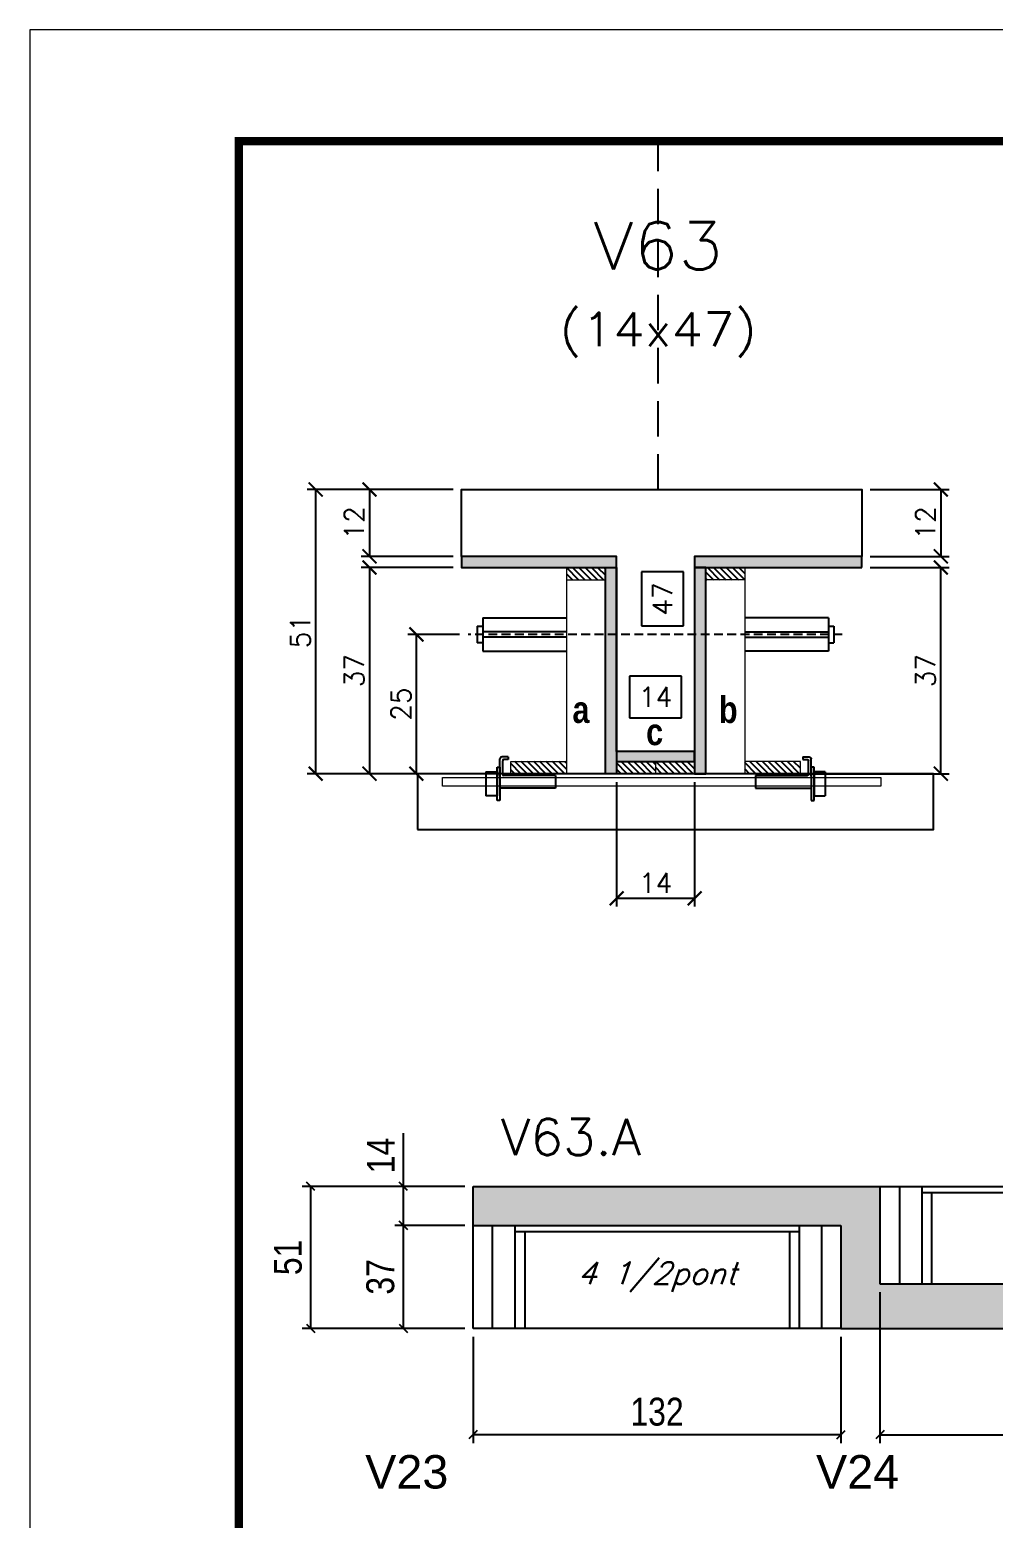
# Model space of a CAD drawing. Extents: x 0 to 6325, y 5574 to 19307.
# Drawn here: x 3170 to 3516, y 14130 to 14664 of the extents above; entities that cross this region are included whole.
import ezdxf
from ezdxf.enums import TextEntityAlignment as Align

# ---------------------------------------------------------------- set-up
doc = ezdxf.new("R2010")
doc.units = 0
doc.linetypes.add('DASHED', pattern=[0.75, 0.5, -0.25])
doc.linetypes.add('HIDDEN', pattern=[9.525, 6.35, -3.175])
for name, color, linetype in [('1', 1, 'Continuous'), ('5', 5, 'Continuous'), ('barrote', 251, 'Continuous'), ('COTA', 241, 'Continuous'), ('Cota Seção (2x)', 4, 'Continuous'), ('detalhes', 4, 'Continuous'), ('Hachura', 253, 'Continuous'), ('Painéis', 200, 'Continuous'), ('presilha', 1, 'Continuous'), ('SARR_2.2x7', 40, 'Continuous'), ('SARR_3.5x7', 81, 'Continuous'), ('TENSOR', 3, 'Continuous'), ('texto', 7, 'Continuous'), ('Texto de Titulo', 7, 'Continuous'), ('Texto Qtd Sarr', 242, 'Continuous')]:
    doc.layers.add(name, color=color, linetype=linetype)
for name, color, linetype, lineweight in [('CONCRETO', 251, 'Continuous', 25), ('Folhas', 255, 'Continuous', 9), ('Madeira', 126, 'Continuous', 18), ('SARRAFO DE PRESSAO', 251, 'DASHED', 9), ('SCO-___-LAJ', 2, 'Continuous', 0), ('Texto Seção', 7, 'Continuous', 15)]:
    doc.layers.add(name, color=color, linetype=linetype, lineweight=lineweight)
doc.styles.add('COTA TECNICA', font='techl___.ttf', dxfattribs={"height": 10})
doc.styles.add('REGUA-120', font='ROMANS.shx', dxfattribs={"height": 15})
doc.styles.add('Romans', font='romans.shx')
doc.styles.get("Standard").update_dxf_attribs({"font": 'arial.ttf'})
doc.styles.add('TECNICA', font='techb___.ttf', dxfattribs={"height": 10})
doc.dimstyles.new('Cota Seção (2x)', dxfattribs={"dimtxt": 7, "dimasz": 5, "dimexe": 3, "dimexo": 3, "dimgap": 2, "dimtad": 3, "dimdec": 1, "dimlfac": 0.5, "dimzin": 12, "dimdsep": 46, "dimtxsty": 'Romans', "dimblk": 'ARCHTICK', "dimcen": 0, "dimclrd": 4, "dimclre": 4, "dimclrt": 1, "dimadec": 1, "dimazin": 3, "dimtfac": 1, "dimtdec": 1, "dimtmove": 0, "dimatfit": 3, "dimldrblk": 'OBLIQUE', "dimfxl": 1, "dimtolj": 1, "dimtzin": 12, "dimarcsym": 0})
doc.dimstyles.new('Cota Seção interna', dxfattribs={"dimtxt": 7, "dimasz": 6, "dimexe": 0.18, "dimexo": 2, "dimgap": -4, "dimtad": 3, "dimdec": 1, "dimlfac": 0.5, "dimzin": 12, "dimdsep": 46, "dimtxsty": 'Romans', "dimblk": 'ARCHTICK', "dimcen": 0.09, "dimse1": 1, "dimse2": 1, "dimsd1": 1, "dimsd2": 1, "dimclrd": 180, "dimclre": 5, "dimclrt": 1, "dimadec": 0, "dimazin": 3, "dimtfac": 1, "dimtdec": 1, "dimtofl": 0, "dimtmove": 0, "dimatfit": 3, "dimldrblk": 'ARCHTICK', "dimfxl": 1, "dimtolj": 1, "dimtzin": 0, "dimarcsym": 0})
doc.dimstyles.new('PAINEL', dxfattribs={"dimtxt": 10, "dimasz": 3, "dimexe": 3, "dimexo": 3, "dimgap": 3, "dimtad": 1, "dimdec": 1, "dimzin": 12, "dimdsep": 46, "dimtxsty": 'COTA TECNICA', "dimblk1": 'OBLIQUE', "dimblk2": 'OBLIQUE', "dimsah": 1, "dimcen": 0.9, "dimclrd": 4, "dimclre": 4, "dimclrt": 240, "dimadec": 1, "dimazin": 3, "dimtfac": 1, "dimtdec": 1, "dimtmove": 0, "dimatfit": 3, "dimfxl": 1, "dimtolj": 1, "dimtzin": 12, "dimarcsym": 0})
pattern_1 = [(315, (26327.1965, 6167.631), (1.12253202, 1.12253202), [])]

# ---------------------------------------------------------------- blocks, each defined once
blk = doc.blocks.new('9999999999')
at = {"layer": 'Folhas'}
blk.add_lwpolyline([(98138.98, 34190.21), (99623.98, 34190.21), (99623.98, 35240.21), (98138.98, 35240.21)], close=True, dxfattribs=at)
at = {"layer": 'Folhas', "color": 30, "const_width": 3}
blk.add_lwpolyline([(98213.98, 34230.21), (99583.98, 34230.21), (99583.98, 35200.21), (98213.98, 35200.21)], close=True, dxfattribs=at)
blk = doc.blocks.new('titulo1')
at = {"layer": 'Defpoints', "color": 252, "linetype": 'HIDDEN', "ltscale": 2}
blk.add_line((0, 0), (0, 125), dxfattribs=at)
at = {"layer": 'Defpoints', "style": 'Romans', "oblique": 15}
blk.add_attdef('FOLHA', text='', height=10, dxfattribs=at).set_placement((0, 15.58), align=Align.MIDDLE_CENTER)
at = {"layer": 'Texto Qtd Sarr', "color": 3, "style": 'Romans', "oblique": 15}
for tag, height, p in [('TITULO', 17, (0, 71.45)), ('SEÇÃO', 12, (0, 41.55))]:
    blk.add_attdef(tag, text='', height=height, dxfattribs=at).set_placement(p, align=Align.MIDDLE_CENTER)
blk = doc.blocks.new('_ArchTick')
at = {"color": 0, "linetype": 'ByBlock', "const_width": 0.15}
blk.add_lwpolyline([(-0.5, -0.5), (0.5, 0.5)], dxfattribs=at)
blk = doc.blocks.new('*D2960')
at = {"layer": 'COTA', "color": 4, "lineweight": -2, "transparency": 16777216}
for p, q in [((3471.58, 14499.27), (3499.95, 14499.27)), ((3496.95, 14499.27), (3496.95, 14475.27)), ((3471.58, 14475.27), (3499.95, 14475.27))]:
    blk.add_line(p, q, dxfattribs=at)
at = {"layer": 'Defpoints', "color": 0, "transparency": 16777216}
for p in [(3468.58, 14499.27), (3468.58, 14475.27), (3496.95, 14475.27)]:
    blk.add_point(p, dxfattribs=at)
at = {"layer": 'COTA', "color": 4, "lineweight": -2, "transparency": 16777216, "xscale": 5, "yscale": 5, "zscale": 5}
for p, rotation in [((3496.95, 14499.27), 90), ((3496.95, 14475.27), 270)]:
    blk.add_blockref('_ArchTick', p, dxfattribs=dict(at, rotation=rotation))
at = {"layer": 'COTA', "color": 1, "transparency": 16777216, "insert": (3491.45, 14487.27), "char_height": 7, "attachment_point": 5, "rotation": 90, "style": 'Romans'}
blk.add_mtext('\\A1;12', dxfattribs=at)
blk = doc.blocks.new('_Oblique')
at = {"layer": '1', "color": 0, "lineweight": -2}
blk.add_line((-0.5, -0.5), (0.5, 0.5), dxfattribs=at)
blk = doc.blocks.new('*D2961')
at = {"layer": 'COTA', "color": 4, "lineweight": -2, "transparency": 16777216}
for p, q in [((3321.98, 14499.27), (3269.6, 14499.27)), ((3272.6, 14397.27), (3272.6, 14499.27)), ((3343.98, 14397.27), (3269.6, 14397.27))]:
    blk.add_line(p, q, dxfattribs=at)
at = {"layer": 'Defpoints', "color": 0, "transparency": 16777216}
for p in [(3272.6, 14499.27), (3324.98, 14499.27), (3346.98, 14397.27)]:
    blk.add_point(p, dxfattribs=at)
at = {"layer": 'COTA', "color": 4, "lineweight": -2, "transparency": 16777216, "xscale": 5, "yscale": 5, "zscale": 5}
for p, rotation in [((3272.6, 14499.27), 90), ((3272.6, 14397.27), 270)]:
    blk.add_blockref('_ArchTick', p, dxfattribs=dict(at, rotation=rotation))
at = {"layer": 'COTA', "color": 1, "transparency": 16777216, "insert": (3267.1, 14448.27), "char_height": 7, "attachment_point": 5, "rotation": 90, "style": 'Romans'}
blk.add_mtext('\\A1;51', dxfattribs=at)
blk = doc.blocks.new('*D2962')
at = {"layer": 'COTA', "color": 4, "lineweight": -2, "transparency": 16777216}
for p, q in [((3471.58, 14471.27), (3499.95, 14471.27)), ((3496.95, 14397.27), (3496.95, 14471.27)), ((3445.18, 14397.27), (3499.95, 14397.27))]:
    blk.add_line(p, q, dxfattribs=at)
at = {"layer": 'Defpoints', "color": 0, "transparency": 16777216}
for p in [(3468.58, 14471.27), (3496.95, 14471.27), (3442.18, 14397.27)]:
    blk.add_point(p, dxfattribs=at)
at = {"layer": 'COTA', "color": 4, "lineweight": -2, "transparency": 16777216, "xscale": 5, "yscale": 5, "zscale": 5}
for p, rotation in [((3496.95, 14471.27), 90), ((3496.95, 14397.27), 270)]:
    blk.add_blockref('_ArchTick', p, dxfattribs=dict(at, rotation=rotation))
at = {"layer": 'COTA', "color": 1, "transparency": 16777216, "insert": (3491.45, 14434.27), "char_height": 7, "attachment_point": 5, "rotation": 90, "style": 'Romans'}
blk.add_mtext('\\A1;37', dxfattribs=at)
blk = doc.blocks.new('*D2963')
at = {"layer": 'Cota Seção (2x)', "color": 180, "lineweight": -2, "transparency": 16777216}
for p, q in [((3404.58, 14469.68), (3389.58, 14469.68)), ((3389.58, 14469.68), (3389.58, 14450.34)), ((3404.58, 14450.34), (3404.58, 14469.68)), ((3389.58, 14450.34), (3404.58, 14450.34))]:
    blk.add_line(p, q, dxfattribs=at)
at = {"layer": 'Defpoints', "color": 0, "transparency": 16777216}
for p in [(3408.58, 14499.27), (3408.58, 14499.27), (3408.58, 14405.27)]:
    blk.add_point(p, dxfattribs=at)
at = {"layer": 'Cota Seção (2x)', "color": 1, "transparency": 16777216, "insert": (3397.08, 14460.01), "char_height": 7, "attachment_point": 5, "rotation": 90, "style": 'Romans'}
blk.add_mtext('\\A1;47', dxfattribs=at)
blk = doc.blocks.new('*D2964')
at = {"layer": 'COTA', "color": 4, "lineweight": -2, "transparency": 16777216}
for p, q in [((3321.98, 14499.27), (3288.92, 14499.27)), ((3291.92, 14499.27), (3291.92, 14475.27)), ((3321.98, 14475.27), (3288.92, 14475.27))]:
    blk.add_line(p, q, dxfattribs=at)
at = {"layer": 'Defpoints', "color": 0, "transparency": 16777216}
for p in [(3324.98, 14499.27), (3291.92, 14475.27), (3324.98, 14475.27)]:
    blk.add_point(p, dxfattribs=at)
at = {"layer": 'COTA', "color": 4, "lineweight": -2, "transparency": 16777216, "xscale": 5, "yscale": 5, "zscale": 5}
for p, rotation in [((3291.92, 14499.27), 90), ((3291.92, 14475.27), 270)]:
    blk.add_blockref('_ArchTick', p, dxfattribs=dict(at, rotation=rotation))
at = {"layer": 'COTA', "color": 1, "transparency": 16777216, "insert": (3286.42, 14487.27), "char_height": 7, "attachment_point": 5, "rotation": 90, "style": 'Romans'}
blk.add_mtext('\\A1;12', dxfattribs=at)
blk = doc.blocks.new('*D2965')
at = {"layer": 'COTA', "color": 4, "lineweight": -2, "transparency": 16777216}
for p, q in [((3321.98, 14471.27), (3288.92, 14471.27)), ((3291.92, 14471.27), (3291.92, 14397.27)), ((3343.98, 14397.27), (3288.92, 14397.27))]:
    blk.add_line(p, q, dxfattribs=at)
at = {"layer": 'Defpoints', "color": 0, "transparency": 16777216}
for p in [(3324.98, 14471.27), (3291.92, 14397.27), (3346.98, 14397.27)]:
    blk.add_point(p, dxfattribs=at)
at = {"layer": 'COTA', "color": 4, "lineweight": -2, "transparency": 16777216, "xscale": 5, "yscale": 5, "zscale": 5}
for p, rotation in [((3291.92, 14471.27), 90), ((3291.92, 14397.27), 270)]:
    blk.add_blockref('_ArchTick', p, dxfattribs=dict(at, rotation=rotation))
at = {"layer": 'COTA', "color": 1, "transparency": 16777216, "insert": (3286.42, 14434.27), "char_height": 7, "attachment_point": 5, "rotation": 90, "style": 'Romans'}
blk.add_mtext('\\A1;37', dxfattribs=at)
blk = doc.blocks.new('PRESILHA METÁLICA 1')
at = {"layer": 'presilha'}
for p, q in [((7.5, 10.64), (7.5, 19.86)), ((12, 21), (8.64, 21)), ((9, 11.57), (9, 18.93)), ((12, 19.5), (9.57, 19.5)), ((12, 21), (12, 19.5)), ((0, 13), (6, 13)), ((0, 13), (0, 0)), ((6, 15.5), (7.5, 15.5)), ((6, -2.5), (6, 15.5)), ((6, 13), (6, 0)), ((7.5, 15.5), (7.5, -2.5)), ((37.5, 11), (9.57, 11)), ((37.5, 11), (37.5, 4.1)), ((6, 0), (0, 0)), ((37.5, 4.1), (7.5, 4.1)), ((7.5, -2.5), (6, -2.5))]:
    blk.add_line(p, q, dxfattribs=at)
for centre, radius, start, end in [((8.64, 19.86), 1.14, 90, 180), ((9.57, 18.93), 0.57, 90, 180), ((9.57, 11.57), 0.57, 180, 270)]:
    blk.add_arc(centre, radius, start, end, dxfattribs=at)
blk = doc.blocks.new('*D2966')
at = {"layer": 'COTA', "color": 4, "lineweight": -2, "transparency": 16777216}
for p, q in [((3380.58, 14394.27), (3380.58, 14349.55)), ((3408.58, 14394.27), (3408.58, 14349.55)), ((3380.58, 14352.55), (3408.58, 14352.55))]:
    blk.add_line(p, q, dxfattribs=at)
at = {"layer": 'Defpoints', "color": 0, "transparency": 16777216}
for p in [(3380.58, 14397.27), (3408.58, 14397.27), (3408.58, 14352.55)]:
    blk.add_point(p, dxfattribs=at)
at = {"layer": 'COTA', "color": 4, "lineweight": -2, "transparency": 16777216, "xscale": 5, "yscale": 5, "zscale": 5, "rotation": 180}
blk.add_blockref('_ArchTick', (3380.58, 14352.55), dxfattribs=at)
at = {"layer": 'COTA', "color": 4, "lineweight": -2, "transparency": 16777216, "xscale": 5, "yscale": 5, "zscale": 5}
blk.add_blockref('_ArchTick', (3408.58, 14352.55), dxfattribs=at)
at = {"layer": 'COTA', "color": 1, "transparency": 16777216, "insert": (3394.58, 14358.05), "char_height": 7, "attachment_point": 5, "style": 'Romans'}
blk.add_mtext('\\A1;14', dxfattribs=at)
blk = doc.blocks.new('*D2967')
at = {"layer": 'Cota Seção (2x)', "color": 180, "lineweight": -2, "transparency": 16777216}
for p, q in [((3403.91, 14432.27), (3385.24, 14432.27)), ((3385.24, 14432.27), (3385.24, 14417.27)), ((3403.91, 14417.27), (3403.91, 14432.27)), ((3385.24, 14417.27), (3403.91, 14417.27))]:
    blk.add_line(p, q, dxfattribs=at)
at = {"layer": 'Defpoints', "color": 0, "transparency": 16777216}
for p in [(3380.58, 14413.27), (3408.58, 14413.27), (3408.58, 14413.27)]:
    blk.add_point(p, dxfattribs=at)
at = {"layer": 'Cota Seção (2x)', "color": 1, "transparency": 16777216, "insert": (3394.58, 14424.77), "char_height": 7, "attachment_point": 5, "style": 'Romans'}
blk.add_mtext('\\A1;14', dxfattribs=at)
blk = doc.blocks.new('*D4128')
at = {"layer": 'COTA', "color": 4, "lineweight": -2, "transparency": 16777216}
for p, q in [((3329.1, 14195.16), (3329.1, 14157.01)), ((3461.1, 14195.16), (3461.1, 14157.01)), ((3461.1, 14160.01), (3329.1, 14160.01))]:
    blk.add_line(p, q, dxfattribs=at)
at = {"layer": 'Defpoints', "color": 0, "transparency": 16777216}
for p in [(3329.1, 14198.16), (3461.1, 14198.16), (3329.1, 14160.01)]:
    blk.add_point(p, dxfattribs=at)
at = {"layer": 'COTA', "color": 4, "lineweight": -2, "transparency": 16777216, "xscale": 3, "yscale": 3, "zscale": 3, "rotation": 180}
blk.add_blockref('_Oblique', (3329.1, 14160.01), dxfattribs=at)
at = {"layer": 'COTA', "color": 4, "lineweight": -2, "transparency": 16777216, "xscale": 3, "yscale": 3, "zscale": 3}
blk.add_blockref('_Oblique', (3461.1, 14160.01), dxfattribs=at)
at = {"layer": 'COTA', "color": 240, "transparency": 16777216, "insert": (3395.1, 14168.23), "char_height": 10, "attachment_point": 5, "style": 'COTA TECNICA'}
blk.add_mtext('\\A1;132', dxfattribs=at)
blk = doc.blocks.new('*D4129')
at = {"layer": 'COTA', "color": 4, "lineweight": -2, "transparency": 16777216}
for p, q in [((3326.1, 14235.16), (3301.06, 14235.16)), ((3304.06, 14198.16), (3304.06, 14235.16)), ((3326.1, 14198.16), (3301.06, 14198.16))]:
    blk.add_line(p, q, dxfattribs=at)
at = {"layer": 'Defpoints', "color": 0, "transparency": 16777216}
for p in [(3304.06, 14235.16), (3329.1, 14235.16), (3329.1, 14198.16)]:
    blk.add_point(p, dxfattribs=at)
at = {"layer": 'COTA', "color": 4, "lineweight": -2, "transparency": 16777216, "xscale": 3, "yscale": 3, "zscale": 3}
for p, rotation in [((3304.06, 14235.16), 90), ((3304.06, 14198.16), 270)]:
    blk.add_blockref('_Oblique', p, dxfattribs=dict(at, rotation=rotation))
at = {"layer": 'COTA', "color": 240, "transparency": 16777216, "insert": (3295.84, 14216.66), "char_height": 10, "attachment_point": 5, "rotation": 90, "style": 'COTA TECNICA'}
blk.add_mtext('\\A1;37', dxfattribs=at)
blk = doc.blocks.new('*D4130')
at = {"layer": 'COTA', "color": 4, "lineweight": -2, "transparency": 16777216}
for p, q in [((3304.06, 14249.16), (3304.06, 14268.27)), ((3326.1, 14249.16), (3301.06, 14249.16)), ((3304.06, 14235.16), (3304.06, 14249.16)), ((3326.1, 14235.16), (3301.06, 14235.16))]:
    blk.add_line(p, q, dxfattribs=at)
at = {"layer": 'Defpoints', "color": 0, "transparency": 16777216}
for p in [(3304.06, 14249.16), (3329.1, 14249.16), (3329.1, 14235.16)]:
    blk.add_point(p, dxfattribs=at)
at = {"layer": 'COTA', "color": 4, "lineweight": -2, "transparency": 16777216, "xscale": 3, "yscale": 3, "zscale": 3}
for p, rotation in [((3304.06, 14249.16), 90), ((3304.06, 14235.16), 270)]:
    blk.add_blockref('_Oblique', p, dxfattribs=dict(at, rotation=rotation))
at = {"layer": 'COTA', "color": 240, "transparency": 16777216, "insert": (3295.99, 14260.22), "char_height": 10, "attachment_point": 5, "rotation": 90, "style": 'COTA TECNICA'}
blk.add_mtext('\\A1;14', dxfattribs=at)
blk = doc.blocks.new('*D2968')
at = {"layer": 'COTA', "color": 4, "lineweight": -2, "transparency": 16777216}
for p, q in [((3326.1, 14249.16), (3267.78, 14249.16)), ((3270.78, 14249.16), (3270.78, 14198.16)), ((3326.1, 14198.16), (3267.78, 14198.16))]:
    blk.add_line(p, q, dxfattribs=at)
at = {"layer": 'Defpoints', "color": 0, "transparency": 16777216}
for p in [(3329.1, 14249.16), (3270.78, 14198.16), (3329.1, 14198.16)]:
    blk.add_point(p, dxfattribs=at)
at = {"layer": 'COTA', "color": 4, "lineweight": -2, "transparency": 16777216, "xscale": 3, "yscale": 3, "zscale": 3}
for p, rotation in [((3270.78, 14249.16), 90), ((3270.78, 14198.16), 270)]:
    blk.add_blockref('_Oblique', p, dxfattribs=dict(at, rotation=rotation))
at = {"layer": 'COTA', "color": 240, "transparency": 16777216, "insert": (3262.67, 14223.66), "char_height": 10, "attachment_point": 5, "rotation": 90, "style": 'COTA TECNICA'}
blk.add_mtext('\\A1;51', dxfattribs=at)
blk = doc.blocks.new('*D4138')
at = {"layer": 'COTA', "color": 4, "lineweight": -2, "transparency": 16777216}
for p, q in [((3475.1, 14211.16), (3475.1, 14157.01)), ((3640.62, 14211.16), (3640.62, 14157.01)), ((3475.1, 14160.01), (3640.62, 14160.01))]:
    blk.add_line(p, q, dxfattribs=at)
at = {"layer": 'Defpoints', "color": 0, "transparency": 16777216}
for p in [(3475.1, 14214.16), (3640.62, 14214.16), (3640.62, 14160.01)]:
    blk.add_point(p, dxfattribs=at)
at = {"layer": 'COTA', "color": 4, "lineweight": -2, "transparency": 16777216, "xscale": 3, "yscale": 3, "zscale": 3, "rotation": 180}
blk.add_blockref('_Oblique', (3475.1, 14160.01), dxfattribs=at)
at = {"layer": 'COTA', "color": 4, "lineweight": -2, "transparency": 16777216, "xscale": 3, "yscale": 3, "zscale": 3}
blk.add_blockref('_Oblique', (3640.62, 14160.01), dxfattribs=at)
at = {"layer": 'COTA', "color": 240, "transparency": 16777216, "insert": (3557.86, 14168.12), "char_height": 10, "attachment_point": 5, "style": 'COTA TECNICA'}
blk.add_mtext('\\A1;165.5', dxfattribs=at)
blk = doc.blocks.new('*D4154')
at = {"layer": 'COTA', "color": 4, "lineweight": -2, "transparency": 16777216}
for p, q in [((3324.27, 14447.24), (3305.72, 14447.24)), ((3308.72, 14447.24), (3308.72, 14397.27)), ((3324.27, 14397.27), (3305.72, 14397.27))]:
    blk.add_line(p, q, dxfattribs=at)
at = {"layer": 'Defpoints', "color": 0, "transparency": 16777216}
for p in [(3327.27, 14447.24), (3308.72, 14397.27), (3327.27, 14397.27)]:
    blk.add_point(p, dxfattribs=at)
at = {"layer": 'COTA', "color": 4, "lineweight": -2, "transparency": 16777216, "xscale": 5, "yscale": 5, "zscale": 5}
for p, rotation in [((3308.72, 14447.24), 90), ((3308.72, 14397.27), 270)]:
    blk.add_blockref('_ArchTick', p, dxfattribs=dict(at, rotation=rotation))
at = {"layer": 'COTA', "color": 1, "transparency": 16777216, "insert": (3303.22, 14422.26), "char_height": 7, "attachment_point": 5, "rotation": 90, "style": 'Romans'}
blk.add_mtext('\\A1;25', dxfattribs=at)

msp = doc.modelspace()

# ---------------------------------------------------------------- hatches: boundary and pattern name
at = {"layer": 'COTA'}
h = msp.add_hatch(dxfattribs=at)
h.set_pattern_fill('AR-CONC', color=256, scale=0.03)
h.set_pattern_definition([(50, (-1697.5834, 6891.4506), (5.46554, -0.4781726), [0.5715, -6.2865]), (355, (-1697.5834, 6891.4506), (-1.0573026, 5.7317054), [0.4572, -5.0292175]), (100.451445, (-1697.128, 6891.411), (4.4082374, 5.2535326), [0.4857003, -5.3427073]), (46.1842, (-1697.5834, 6892.9746), (8.132371, -1.26127), [0.85725, -9.42975]), (96.63556, (-1696.906, 6892.8695), (7.122124, 7.422784), [0.728551, -8.014068]), (351.18415, (-1697.583, 6892.975), (7.122124, 7.422784), [0.685799, -7.543792]), (21, (-1696.8214, 6892.5936), (4.5484317, -3.067956), [0.5715, -6.2865]), (326, (-1696.8214, 6892.5936), (1.854061, 5.525639), [0.4572, -5.0292]), (71.451445, (-1696.4424, 6892.338), (6.4024926, 2.457683), [0.4857003, -5.342698]), (37.5, (-1697.5834, 6891.4506), (0.0926581, 2.53665117), [0, -4.96824, 0, -5.1054, 0, -5.04825]), (7.5, (-1697.5834, 6891.4506), (2.0045899, 3.00541724), [0, -2.91084, 0, -4.85394, 0, -1.92405]), (327.5, (-1699.2827, 6891.4506), (4.06771786, -0.1718623), [0, -1.905, 0, -5.9436, 0, -7.8867]), (317.5, (-1700.0447, 6891.4506), (4.4438754, 0.7627947), [0, -2.4765, 0, -3.94716, 0, -5.6007])])
h.paths.add_polyline_path([(3662.62, 14235.16), (3733.52, 14235.16), (3733.52, 14249.16), (3640.62, 14249.16), (3640.62, 14214.16), (3475.1, 14214.16), (3475.1, 14249.16), (3329.1, 14249.16), (3329.1, 14235.16), (3461.1, 14235.16), (3461.1, 14198.16), (3662.62, 14198.16)])
at = {"layer": 'Hachura'}
h = msp.add_hatch(color=256, dxfattribs=at)
h.dxf.hatch_style = 1
h.paths.add_polyline_path([(3380.58, 14471.27), (3380.58, 14475.27), (3324.98, 14475.27), (3324.98, 14471.27)])
h = msp.add_hatch(color=256, dxfattribs=at)
h.dxf.hatch_style = 1
h.paths.add_polyline_path([(3468.58, 14471.27), (3468.58, 14475.27), (3408.58, 14475.27), (3408.58, 14471.27)])
h = msp.add_hatch(dxfattribs=at)
h.set_pattern_fill('ANSI31', color=256, scale=0.5, angle=270, style=0)
h.set_pattern_definition([(315, (26337.1965, 6163.631), (1.12253202, 1.12253202), [])])
h.paths.add_polyline_path([(3376.58, 14466.87), (3376.58, 14471.27), (3362.58, 14471.27), (3362.58, 14466.87)])
h = msp.add_hatch(color=256, dxfattribs=at)
h.dxf.hatch_style = 1
h.paths.add_polyline_path([(3376.58, 14471.27), (3380.58, 14471.27), (3380.58, 14397.27), (3376.58, 14397.27)])
h = msp.add_hatch(color=256, dxfattribs=at)
h.dxf.hatch_style = 1
h.paths.add_polyline_path([(3412.58, 14471.27), (3408.58, 14471.27), (3408.58, 14397.27), (3412.58, 14397.27)])
h = msp.add_hatch(dxfattribs=at)
h.set_pattern_fill('ANSI31', color=256, scale=0.5, angle=270, style=0)
h.set_pattern_definition([(315, (26327.1965, 6163.631), (1.12253202, 1.12253202), [])])
h.paths.add_polyline_path([(3412.58, 14466.87), (3412.58, 14471.27), (3426.58, 14471.27), (3426.58, 14466.87)])
h = msp.add_hatch(color=256, dxfattribs=at)
h.dxf.hatch_style = 1
h.paths.add_polyline_path([(3408.58, 14401.67), (3408.58, 14405.27), (3380.58, 14405.27), (3380.58, 14401.67)])
h = msp.add_hatch(dxfattribs=at)
h.set_pattern_fill('ANSI31', color=256, scale=0.5, angle=270, style=0)
h.set_pattern_definition([(315, (26337.1965, 6167.631), (1.12253202, 1.12253202), [])])
h.paths.add_polyline_path([(3342.58, 14397.27), (3342.58, 14401.67), (3362.58, 14401.67), (3362.58, 14397.27)])
h = msp.add_hatch(dxfattribs=at)
h.set_pattern_fill('ANSI31', color=256, scale=0.5, angle=270, style=0)
h.set_pattern_definition([(315, (26337.1965, 6167.631), (1.12253202, 1.12253202), [])])
h.paths.add_polyline_path([(3380.58, 14397.27), (3380.58, 14401.67), (3394.58, 14401.67), (3394.58, 14397.27)])
h = msp.add_hatch(dxfattribs=at)
h.set_pattern_fill('ANSI31', color=256, scale=0.5, angle=270, style=0)
h.set_pattern_definition(pattern_1)
h.paths.add_polyline_path([(3408.58, 14397.27), (3408.58, 14401.67), (3394.58, 14401.67), (3394.58, 14397.27)])
h = msp.add_hatch(dxfattribs=at)
h.set_pattern_fill('ANSI31', color=256, scale=0.5, angle=270, style=0)
h.set_pattern_definition(pattern_1)
h.paths.add_polyline_path([(3446.58, 14397.27), (3446.58, 14401.67), (3426.58, 14401.67), (3426.58, 14397.27)])

# ---------------------------------------------------------------- linework, layer by layer
at = {"ltscale": 3}
for p, q in [((3332.58, 14453.24), (3332.58, 14441.24)), ((3332.58, 14453.24), (3362.58, 14453.24)), ((3456.58, 14453.24), (3426.58, 14453.24)), ((3456.58, 14453.24), (3456.58, 14441.24)), ((3330.58, 14450.24), (3330.58, 14444.24)), ((3330.58, 14450.24), (3332.58, 14450.24)), ((3362.58, 14448.24), (3332.58, 14448.24)), ((3362.58, 14446.24), (3332.58, 14446.24)), ((3426.58, 14448.24), (3456.58, 14448.24)), ((3426.58, 14446.24), (3456.58, 14446.24)), ((3456.58, 14450.24), (3458.58, 14450.24)), ((3458.58, 14450.24), (3458.58, 14444.24)), ((3332.58, 14444.24), (3330.58, 14444.24)), ((3332.58, 14441.24), (3362.58, 14441.24)), ((3456.58, 14441.24), (3426.58, 14441.24)), ((3456.58, 14444.24), (3458.58, 14444.24))]:
    msp.add_line(p, q, dxfattribs=at)
at = {"layer": 'barrote'}
msp.add_lwpolyline([(3309.12, 14377.27), (3494.3, 14377.27), (3494.3, 14397.27), (3309.12, 14397.27)], close=True, dxfattribs=at)
at = {"layer": 'CONCRETO'}
msp.add_lwpolyline([(3408.58, 14499.27), (3408.58, 14499.27), (3468.58, 14499.27), (3468.58, 14475.27), (3408.58, 14475.27), (3408.58, 14405.27), (3380.58, 14405.27), (3380.58, 14475.27), (3324.98, 14475.27), (3324.98, 14499.27)], close=True, dxfattribs=at)
at = {"layer": 'COTA'}
for p, q in [((3329.1, 14235.16), (3329.1, 14249.16)), ((3329.1, 14249.16), (3475.1, 14249.16)), ((3461.1, 14198.16), (3662.62, 14198.16))]:
    msp.add_line(p, q, dxfattribs=at)
at = {"layer": 'Madeira'}
for points in [[(3376.58, 14466.87), (3376.58, 14471.27), (3362.58, 14471.27), (3362.58, 14466.87)], [(3376.58, 14471.27), (3362.58, 14471.27), (3362.58, 14397.27), (3376.58, 14397.27)], [(3412.58, 14466.87), (3412.58, 14471.27), (3426.58, 14471.27), (3426.58, 14466.87)], [(3412.58, 14471.27), (3426.58, 14471.27), (3426.58, 14397.27), (3412.58, 14397.27)], [(3342.58, 14397.27), (3342.58, 14401.67), (3362.58, 14401.67), (3362.58, 14397.27)], [(3380.58, 14397.27), (3380.58, 14401.67), (3394.58, 14401.67), (3394.58, 14397.27)], [(3408.58, 14397.27), (3408.58, 14401.67), (3394.58, 14401.67), (3394.58, 14397.27)], [(3446.58, 14397.27), (3446.58, 14401.67), (3426.58, 14401.67), (3426.58, 14397.27)]]:
    msp.add_lwpolyline(points, close=True, dxfattribs=at)
at = {"layer": 'Painéis', "linetype": 'ByBlock'}
for p, q in [((3475.1, 14249.16), (3640.62, 14249.16)), ((3475.1, 14249.16), (3475.1, 14214.16)), ((3329.1, 14198.16), (3329.1, 14235.16)), ((3329.1, 14235.16), (3461.1, 14235.16)), ((3461.1, 14235.16), (3461.1, 14198.16)), ((3475.1, 14214.16), (3640.62, 14214.16)), ((3461.1, 14198.16), (3329.1, 14198.16))]:
    msp.add_line(p, q, dxfattribs=at)
at = {"layer": 'Painéis'}
for points in [[(3380.58, 14471.27), (3380.58, 14475.27), (3324.98, 14475.27), (3324.98, 14471.27)], [(3468.58, 14471.27), (3468.58, 14475.27), (3408.58, 14475.27), (3408.58, 14471.27)], [(3376.58, 14471.27), (3380.58, 14471.27), (3380.58, 14397.27), (3376.58, 14397.27)], [(3412.58, 14471.27), (3408.58, 14471.27), (3408.58, 14397.27), (3412.58, 14397.27)], [(3408.58, 14401.67), (3408.58, 14405.27), (3380.58, 14405.27), (3380.58, 14401.67)]]:
    msp.add_lwpolyline(points, close=True, dxfattribs=at)
at = {"layer": 'SARR_2.2x7', "linetype": 'Continuous'}
for p, q in [((3482.1, 14249.16), (3482.1, 14214.16)), ((3490.1, 14246.96), (3625.62, 14246.96)), ((3336.1, 14198.16), (3336.1, 14235.16)), ((3344.1, 14232.96), (3446.1, 14232.96)), ((3454.1, 14235.16), (3454.1, 14198.16))]:
    msp.add_line(p, q, dxfattribs=at)
at = {"layer": 'SARR_3.5x7'}
for p, q in [((3490.1, 14249.16), (3490.1, 14214.16)), ((3493.6, 14246.96), (3493.6, 14214.16)), ((3344.1, 14235.16), (3344.1, 14198.16)), ((3347.6, 14232.96), (3347.6, 14198.16)), ((3442.6, 14232.96), (3442.6, 14198.16)), ((3446.1, 14235.16), (3446.1, 14198.16))]:
    msp.add_line(p, q, dxfattribs=at)
at = {"layer": 'SCO-___-LAJ', "color": 1}
msp.add_lwpolyline([(3318.12, 14395.94), (3475.43, 14395.94), (3475.43, 14392.74), (3318.12, 14392.74)], close=True, dxfattribs=at)
at = {"layer": 'TENSOR', "linetype": 'HIDDEN', "ltscale": 0.5}
msp.add_line((3461.58, 14447.24), (3327.27, 14447.24), dxfattribs=at)

# ---------------------------------------------------------------- block references
at = {"layer": 'presilha', "yscale": 0.6666666666666666, "zscale": 0.6666666666666666}
for p, xscale in [((3333.71, 14389.31), 0.6666666666666666), ((3455.44, 14389.31), -0.6666666666666666)]:
    msp.add_blockref('PRESILHA METÁLICA 1', p, dxfattribs=dict(at, xscale=xscale))
at = {"layer": 'SARRAFO DE PRESSAO', "color": 6, "linetype": 'ByBlock'}
msp.add_blockref('9999999999', (-94968.98, -20575.93), dxfattribs=at)
at = {"layer": 'Texto Seção'}
ref = msp.add_blockref('titulo1', (3395.51, 14499.27), dxfattribs=at)
ref.add_attrib('TITULO', 'V63', dxfattribs={"layer": 'Texto de Titulo', "color": 7, "height": 17, "style": 'Romans', "width": 1.1}).set_placement((3395.51, 14586.77), align=Align.MIDDLE_CENTER)
ref.add_attrib('SEÇÃO', '(14x47)', dxfattribs={"layer": 'Texto de Titulo', "color": 7, "height": 12, "style": 'Romans', "width": 1.1}).set_placement((3395.51, 14556.77), align=Align.MIDDLE_CENTER)

# ---------------------------------------------------------------- texts
at = {"layer": '5', "linetype": 'Continuous'}
for s, p in [('V23', (3290.38, 14140.71)), ('V24', (3452.16, 14140.71))]:
    msp.add_text(s, height=12, rotation=0, dxfattribs=at).set_placement(p)
at = {"layer": 'detalhes', "style": 'TECNICA'}
for s, p in [('b', (3417.29, 14415.46)), ('a', (3364.75, 14415.48)), ('c', (3391.18, 14407.51))]:
    msp.add_text(s, height=9.6, dxfattribs=at).set_placement(p)
at = {"layer": 'texto', "color": 2, "insert": (3395.1, 14216.66), "char_height": 8, "attachment_point": 5, "style": 'Romans'}
msp.add_mtext('{\\Q19;\\C256;4 1/2pont}', dxfattribs=at)
at = {"layer": 'Texto Seção', "style": 'REGUA-120', "width": 1.05}
msp.add_text('V63.A', height=13, dxfattribs=at).set_placement((3339.1, 14260.39))

# ---------------------------------------------------------------- dimensions: what is measured, and where the dimension line sits
at = {"layer": 'COTA'}
for base, p1, p2, dimstyle, picture, middle in [((3272.6, 14499.27), (3346.98, 14397.27), (3324.98, 14499.27), 'Cota Seção (2x)', '*D2961', (3267.1, 14448.27)), ((3291.92, 14475.27), (3324.98, 14499.27), (3324.98, 14475.27), 'Cota Seção (2x)', '*D2964', (3286.42, 14487.27)), ((3496.95, 14475.27), (3468.58, 14499.27), (3468.58, 14475.27), 'Cota Seção (2x)', '*D2960', (3491.45, 14487.27)), ((3291.92, 14397.27), (3324.98, 14471.27), (3346.98, 14397.27), 'Cota Seção (2x)', '*D2965', (3286.42, 14434.27)), ((3496.95, 14471.27), (3442.18, 14397.27), (3468.58, 14471.27), 'Cota Seção (2x)', '*D2962', (3491.45, 14434.27)), ((3308.72, 14397.27), (3327.27, 14447.24), (3327.27, 14397.27), 'Cota Seção (2x)', '*D4154', (3303.22, 14422.26)), ((3304.06, 14249.16), (3329.1, 14235.16), (3329.1, 14249.16), 'PAINEL', '*D4130', (3295.99, 14260.22)), ((3270.78, 14198.16), (3329.1, 14249.16), (3329.1, 14198.16), 'PAINEL', '*D2968', (3262.67, 14223.66)), ((3304.06, 14235.16), (3329.1, 14198.16), (3329.1, 14235.16), 'PAINEL', '*D4129', (3295.84, 14216.66))]:
    dim = msp.add_linear_dim(base=base, p1=p1, p2=p2, angle=90, dimstyle=dimstyle, dxfattribs=at)
    dim.commit()
    dim.dimension.update_dxf_attribs({"geometry": picture, "text_midpoint": middle})
for base, p1, p2, dimstyle, picture, middle in [((3408.58, 14352.55), (3380.58, 14397.27), (3408.58, 14397.27), 'Cota Seção (2x)', '*D2966', (3394.58, 14358.05)), ((3640.62, 14160.01), (3475.1, 14214.16), (3640.62, 14214.16), 'PAINEL', '*D4138', (3557.86, 14168.12)), ((3329.1, 14160.01), (3461.1, 14198.16), (3329.1, 14198.16), 'PAINEL', '*D4128', (3395.1, 14168.23))]:
    dim = msp.add_linear_dim(base=base, p1=p1, p2=p2, dimstyle=dimstyle, dxfattribs=at)
    dim.commit()
    dim.dimension.update_dxf_attribs({"geometry": picture, "text_midpoint": middle})
at = {"layer": 'Cota Seção (2x)'}
dim = msp.add_linear_dim(base=(3408.58, 14499.27), p1=(3408.58, 14405.27), p2=(3408.58, 14499.27), angle=90, dimstyle='Cota Seção interna', dxfattribs=at)
dim.commit()
dim.dimension.update_dxf_attribs({"geometry": '*D2963', "text_midpoint": (3408.58, 14460.01), "dimtype": 160})
dim = msp.add_linear_dim(base=(3408.58, 14413.27), p1=(3380.58, 14413.27), p2=(3408.58, 14413.27), dimstyle='Cota Seção interna', dxfattribs=at)
dim.commit()
dim.dimension.update_dxf_attribs({"geometry": '*D2967', "text_midpoint": (3394.58, 14413.27), "dimtype": 160})

doc.saveas('drawing.dxf')
